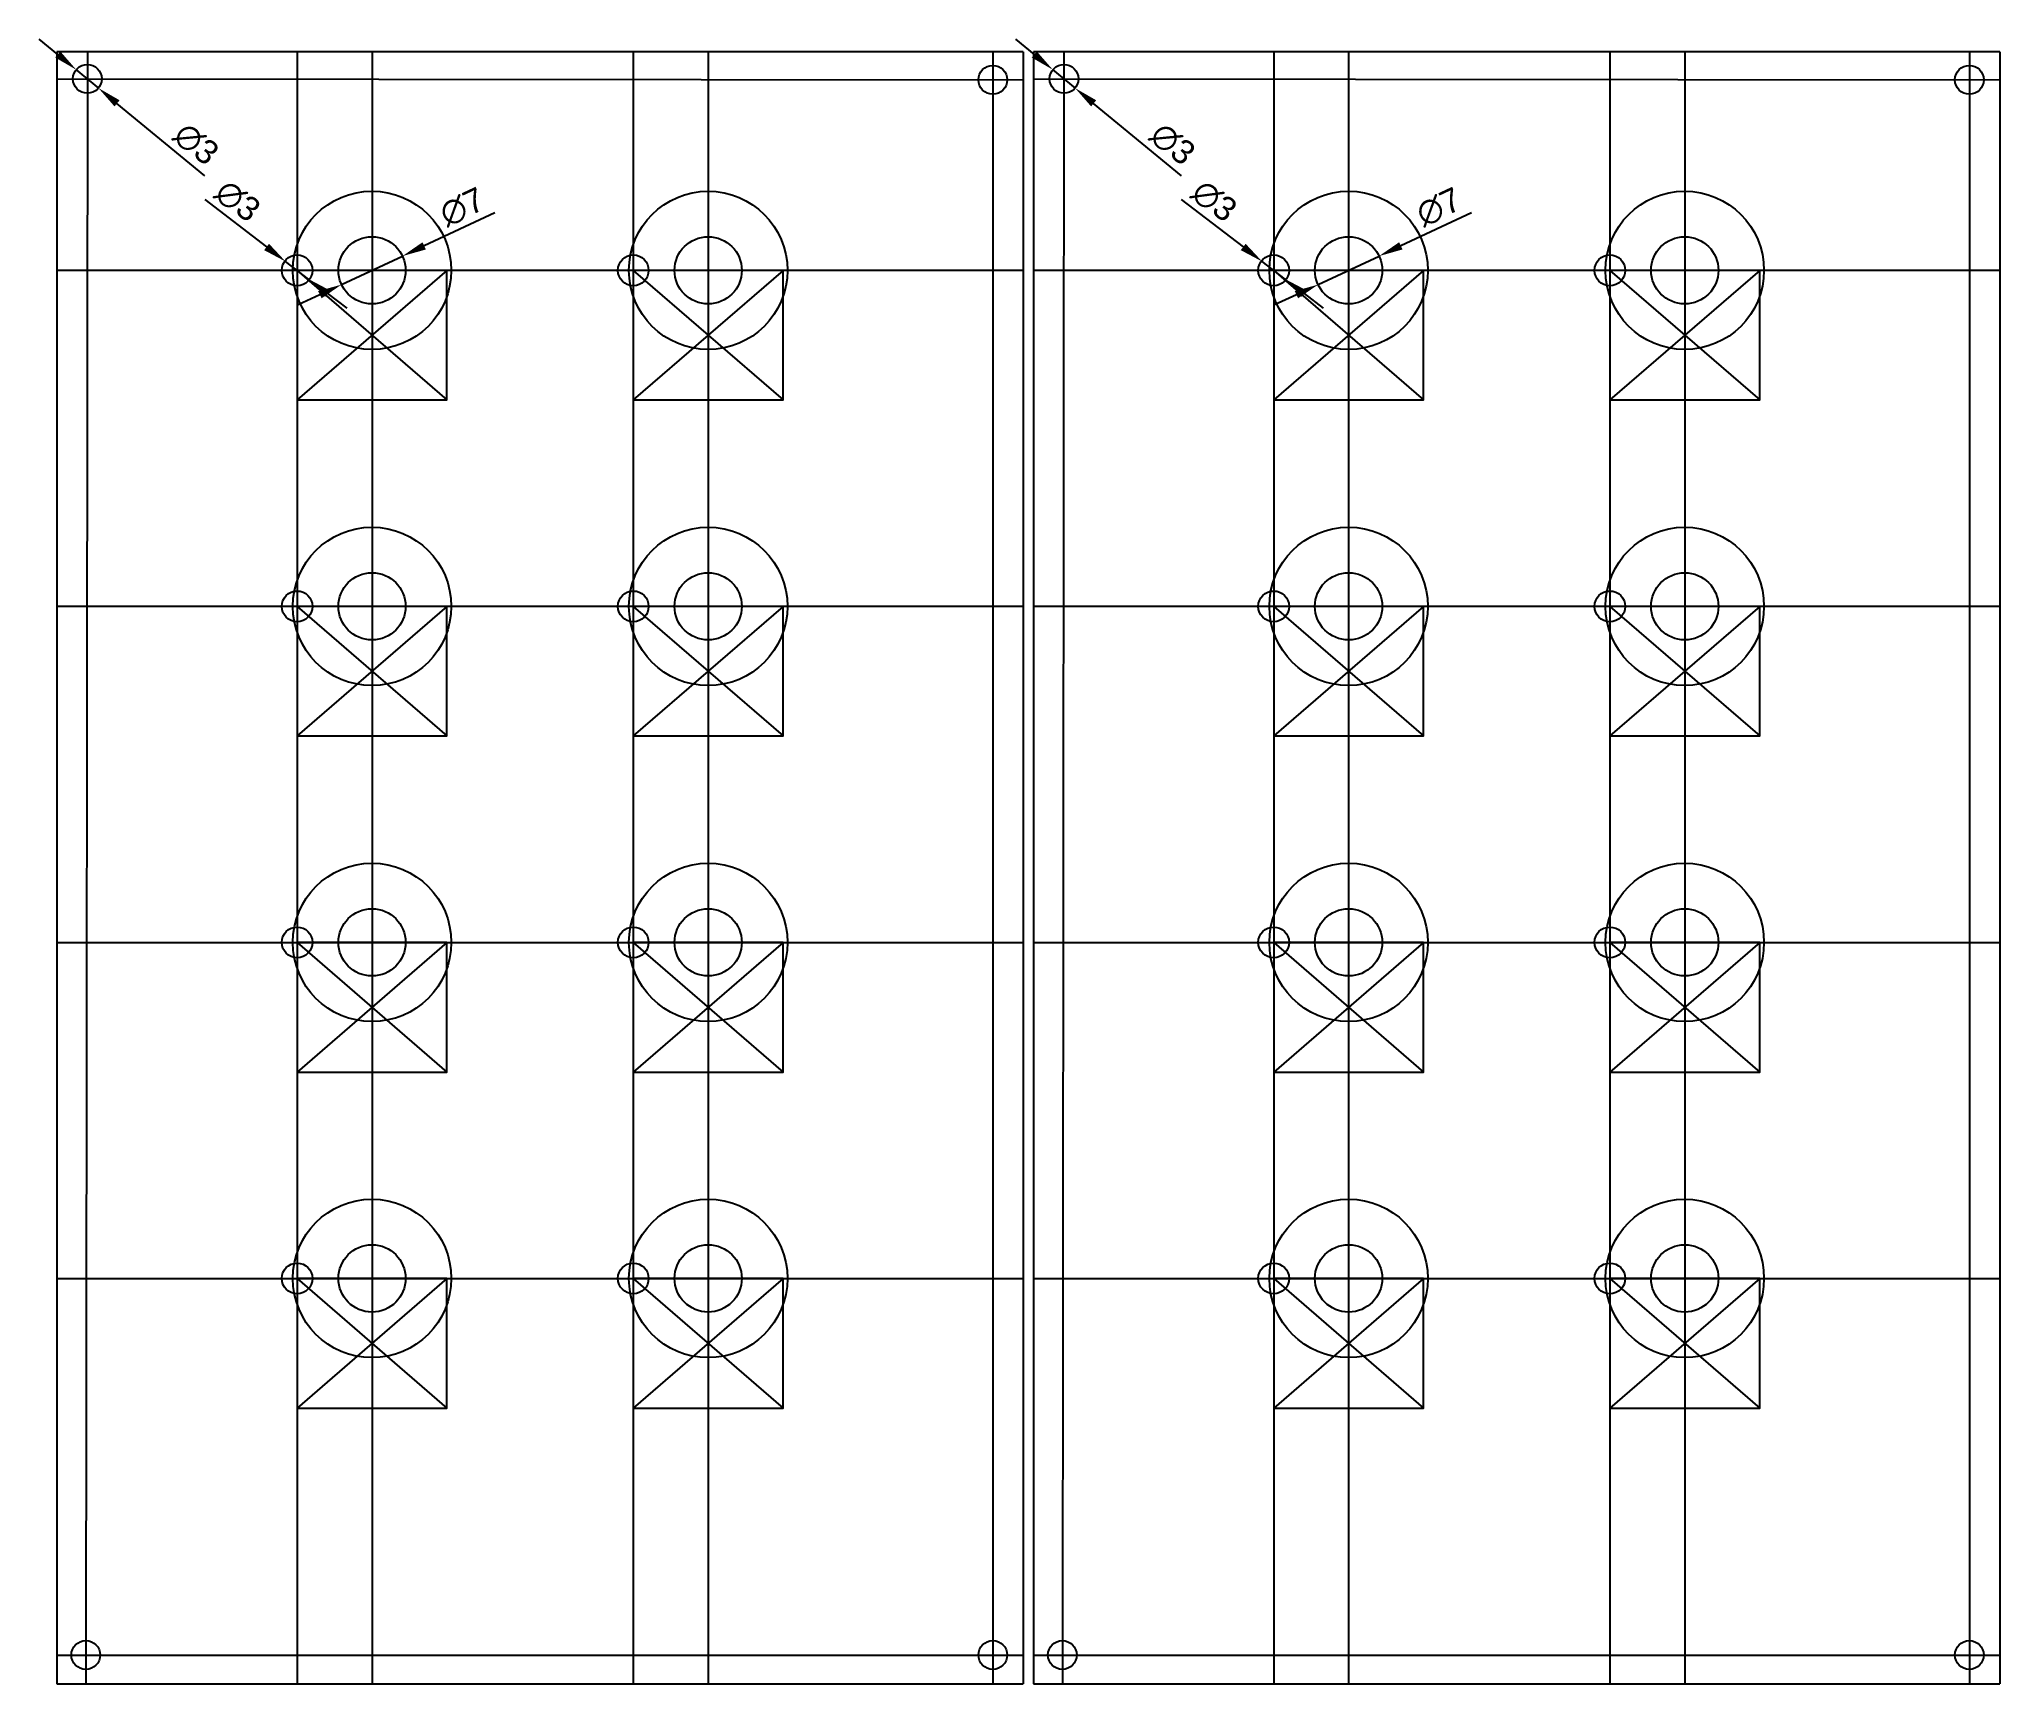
# Model space of a CAD drawing. Header units: millimetres. Extents: x -2 to 202, y 0 to 171.
import ezdxf

# ---------------------------------------------------------------- set-up
doc = ezdxf.new("R2010")
doc.units = ezdxf.units.MM
for name, color, linetype in [('Guide', 7, 'Continuous'), ('Hole', 7, 'Continuous'), ('Parts', 4, 'Continuous')]:
    doc.layers.add(name, color=color, linetype=linetype)
doc.styles.get("Standard").update_dxf_attribs({"font": 'arial.ttf'})
doc.dimstyles.new('ISO-25', dxfattribs={"dimtxt": 2.5, "dimasz": 2.5, "dimexe": 1.25, "dimexo": 0.625, "dimtad": 1, "dimtxsty": 'Standard', "dimcen": 2.5, "dimadec": 0, "dimazin": 0, "dimtfac": 1, "dimtmove": 0, "dimatfit": 3, "dimfxl": 1, "dimarcsym": 0})

# ---------------------------------------------------------------- blocks, each defined once
blk = doc.blocks.new('*U1')
at = {"layer": 'Parts'}
for p, q in [((-7.8, 2.62), (7.8, -10.88)), ((7.8, 2.62), (-7.8, -10.88))]:
    blk.add_line(p, q, dxfattribs=at)
blk.add_lwpolyline([(-7.8, -10.88), (7.8, -10.88), (7.8, 2.62), (-7.8, 2.62)], close=True, dxfattribs=at)
for centre, radius in [((0, 2.62), 8.25), ((0, 2.62), 3.5), ((-7.8, 2.62), 1.6)]:
    blk.add_circle(centre, radius, dxfattribs=at)
blk = doc.blocks.new('*U2')
at = {"layer": 'Parts', "color": 0, "linetype": 'ByBlock', "lineweight": -2, "transparency": 16777216}
for p in [(0, 105), (35, 105), (0, 70), (35, 70), (0, 35), (35, 35), (0, 0), (35, 0)]:
    blk.add_blockref('*U1', p, dxfattribs=at)
blk = doc.blocks.new('*D3')
at = {"layer": 'Defpoints', "color": 0, "transparency": 16777216}
for p in [(35.97, 148.71), (29.63, 145.74)]:
    blk.add_point(p, dxfattribs=at)
at = {"layer": 'Guide', "color": 0, "lineweight": -2, "transparency": 16777216}
for p, q in [((45.58, 153.22), (38.24, 149.78)), ((29.63, 145.74), (35.97, 148.71)), ((27.37, 144.68), (25.1, 143.62))]:
    blk.add_line(p, q, dxfattribs=at)
at = {"layer": 'Guide', "color": 0, "transparency": 16777216}
for points in [[(38.06, 150.15), (38.41, 149.4), (35.97, 148.71)], [(27.19, 145.06), (27.55, 144.31), (29.63, 145.74)]]:
    blk.add_solid(points, dxfattribs=at)
at = {"layer": 'Guide', "color": 0, "transparency": 16777216, "insert": (42.2, 153.81), "char_height": 2.5, "attachment_point": 5, "rotation": 25.1027}
blk.add_mtext('∅7', dxfattribs=at)
blk = doc.blocks.new('*D4')
at = {"layer": 'Defpoints', "color": 0, "transparency": 16777216}
for p in [(2.01, 168.12), (4.32, 166.21)]:
    blk.add_point(p, dxfattribs=at)
at = {"layer": 'Guide', "color": 0, "lineweight": -2, "transparency": 16777216}
for p, q in [((0.08, 169.71), (-1.85, 171.3)), ((2.01, 168.12), (4.32, 166.21)), ((15.4, 157.08), (6.25, 164.62))]:
    blk.add_line(p, q, dxfattribs=at)
at = {"layer": 'Guide', "color": 0, "transparency": 16777216}
for points in [[(0.35, 170.03), (-0.18, 169.39), (2.01, 168.12)], [(6.52, 164.94), (5.99, 164.3), (4.32, 166.21)]]:
    blk.add_solid(points, dxfattribs=at)
at = {"layer": 'Guide', "color": 0, "transparency": 16777216, "insert": (14.49, 160.39), "char_height": 2.5, "attachment_point": 5, "rotation": 320.4947}
blk.add_mtext('∅3', dxfattribs=at)
blk = doc.blocks.new('*D6')
at = {"layer": 'Defpoints', "color": 0, "transparency": 16777216}
for p in [(23.81, 148.14), (26.19, 146.32)]:
    blk.add_point(p, dxfattribs=at)
at = {"layer": 'Hole', "color": 0, "lineweight": -2, "transparency": 16777216}
for p, q in [((15.38, 154.59), (21.82, 149.66)), ((26.19, 146.32), (23.81, 148.14)), ((28.18, 144.8), (30.17, 143.28))]:
    blk.add_line(p, q, dxfattribs=at)
at = {"layer": 'Hole', "color": 0, "transparency": 16777216}
for points in [[(22.08, 149.99), (21.57, 149.33), (23.81, 148.14)], [(28.43, 145.13), (27.93, 144.47), (26.19, 146.32)]]:
    blk.add_solid(points, dxfattribs=at)
at = {"layer": 'Hole', "color": 0, "transparency": 16777216, "insert": (18.81, 154.45), "char_height": 2.5, "attachment_point": 5, "rotation": 322.5925}
blk.add_mtext('∅3', dxfattribs=at)
blk = doc.blocks.new('*U7')
at = {"layer": 'Parts'}
for p, q in [((-7.8, 2.62), (7.8, -10.88)), ((7.8, 2.62), (-7.8, -10.88))]:
    blk.add_line(p, q, dxfattribs=at)
blk.add_lwpolyline([(-7.8, -10.88), (7.8, -10.88), (7.8, 2.62), (-7.8, 2.62)], close=True, dxfattribs=at)
for centre, radius in [((0, 2.62), 8.25), ((0, 2.62), 3.5), ((-7.8, 2.62), 1.6)]:
    blk.add_circle(centre, radius, dxfattribs=at)
blk = doc.blocks.new('*U9')
at = {"layer": 'Parts', "color": 0, "linetype": 'ByBlock', "lineweight": -2, "transparency": 16777216}
for p in [(0, 105), (35, 105), (0, 70), (35, 70), (0, 35), (35, 35), (0, 0), (35, 0)]:
    blk.add_blockref('*U7', p, dxfattribs=at)
blk = doc.blocks.new('*D10')
at = {"layer": 'Defpoints', "color": 0, "transparency": 16777216}
for p in [(137.65, 148.71), (131.31, 145.74)]:
    blk.add_point(p, dxfattribs=at)
at = {"layer": 'Guide', "color": 0, "lineweight": -2, "transparency": 16777216}
for p, q in [((147.26, 153.22), (139.91, 149.78)), ((131.31, 145.74), (137.65, 148.71)), ((129.05, 144.68), (126.78, 143.62))]:
    blk.add_line(p, q, dxfattribs=at)
at = {"layer": 'Guide', "color": 0, "transparency": 16777216}
for points in [[(139.74, 150.15), (140.09, 149.4), (137.65, 148.71)], [(128.87, 145.06), (129.22, 144.31), (131.31, 145.74)]]:
    blk.add_solid(points, dxfattribs=at)
at = {"layer": 'Guide', "color": 0, "transparency": 16777216, "insert": (143.88, 153.81), "char_height": 2.5, "attachment_point": 5, "rotation": 25.1027}
blk.add_mtext('∅7', dxfattribs=at)
blk = doc.blocks.new('*D12')
at = {"layer": 'Defpoints', "color": 0, "transparency": 16777216}
for p in [(103.69, 168.12), (106, 166.21)]:
    blk.add_point(p, dxfattribs=at)
at = {"layer": 'Guide', "color": 0, "lineweight": -2, "transparency": 16777216}
for p, q in [((101.76, 169.71), (99.83, 171.3)), ((103.69, 168.12), (106, 166.21)), ((117.07, 157.08), (107.93, 164.62))]:
    blk.add_line(p, q, dxfattribs=at)
at = {"layer": 'Guide', "color": 0, "transparency": 16777216}
for points in [[(102.02, 170.03), (101.49, 169.39), (103.69, 168.12)], [(108.2, 164.94), (107.67, 164.3), (106, 166.21)]]:
    blk.add_solid(points, dxfattribs=at)
at = {"layer": 'Guide', "color": 0, "transparency": 16777216, "insert": (116.16, 160.39), "char_height": 2.5, "attachment_point": 5, "rotation": 320.4947}
blk.add_mtext('∅3', dxfattribs=at)
blk = doc.blocks.new('*D11')
at = {"layer": 'Defpoints', "color": 0, "transparency": 16777216}
for p in [(125.49, 148.14), (127.87, 146.32)]:
    blk.add_point(p, dxfattribs=at)
at = {"layer": 'Hole', "color": 0, "lineweight": -2, "transparency": 16777216}
for p, q in [((117.06, 154.59), (123.5, 149.66)), ((127.87, 146.32), (125.49, 148.14)), ((129.86, 144.8), (131.84, 143.28))]:
    blk.add_line(p, q, dxfattribs=at)
at = {"layer": 'Hole', "color": 0, "transparency": 16777216}
for points in [[(123.76, 149.99), (123.25, 149.33), (125.49, 148.14)], [(130.11, 145.13), (129.6, 144.47), (127.87, 146.32)]]:
    blk.add_solid(points, dxfattribs=at)
at = {"layer": 'Hole', "color": 0, "transparency": 16777216, "insert": (120.49, 154.45), "char_height": 2.5, "attachment_point": 5, "rotation": 322.5925}
blk.add_mtext('∅3', dxfattribs=at)

msp = doc.modelspace()

# ---------------------------------------------------------------- linework, layer by layer
for p, q in [((100.602, 170), (0, 170)), ((0, 170), (0, 0)), ((202.28, 170), (101.678, 170)), ((101.678, 170), (101.678, 0)), ((0, 0), (100.602, 0)), ((101.678, 0), (202.28, 0))]:
    msp.add_line(p, q)
at = {"layer": 'Guide'}
for p, q in [((25.002, 170), (25.002, 0)), ((32.802, 170), (32.802, 0)), ((60.002, 170), (60.002, 0)), ((67.802, 170), (67.802, 0)), ((97.435, 170), (97.435, 0)), ((100.602, 170), (100.602, 0)), ((126.68, 170), (126.68, 0)), ((134.48, 170), (134.48, 0)), ((161.68, 170), (161.68, 0)), ((169.48, 170), (169.48, 0)), ((199.113, 170), (199.113, 0)), ((202.28, 170), (202.28, 0)), ((0, 147.23), (100.602, 147.23)), ((101.678, 147.23), (202.28, 147.23)), ((0, 112.23), (100.602, 112.23)), ((101.678, 112.23), (202.28, 112.23)), ((0, 77.23), (100.602, 77.23)), ((101.678, 77.23), (202.28, 77.23)), ((0, 42.23), (100.602, 42.23)), ((101.678, 42.23), (202.28, 42.23))]:
    msp.add_line(p, q, dxfattribs=at)
at = {"layer": 'Hole'}
for p, q in [((3.167, 170), (3, 0)), ((104.844, 170), (104.678, 0)), ((0, 167.158), (100.602, 167.07)), ((101.678, 167.158), (202.28, 167.07)), ((0, 3), (100.602, 3)), ((101.678, 3), (202.28, 3))]:
    msp.add_line(p, q, dxfattribs=at)
for centre in [(3.167, 167.167), (97.435, 167.07), (104.844, 167.167), (199.113, 167.07), (3, 3), (97.435, 3), (104.678, 3), (199.113, 3)]:
    msp.add_circle(centre, 1.5, dxfattribs=at)

# ---------------------------------------------------------------- block references
at = {"layer": 'Parts'}
for name, p in [('*U2', (32.802, 39.605)), ('*U9', (134.48, 39.605))]:
    msp.add_blockref(name, p, dxfattribs=at)

# ---------------------------------------------------------------- dimensions: what is measured, and where the dimension line sits
at = {"layer": 'Guide'}
for p1, p2, picture, middle in [((2.009, 168.121), (4.324, 166.212), '*D4', (13.233, 158.867)), ((103.687, 168.121), (106.002, 166.212), '*D12', (114.911, 158.867))]:
    dim = msp.add_diameter_dim_2p(p1=p1, p2=p2, dimstyle='ISO-25', dxfattribs=at)
    dim.commit()
    dim.dimension.update_dxf_attribs({"geometry": picture, "text_midpoint": middle, "dimtype": 163})
for p1, p2, picture, middle in [((29.633, 145.745), (35.971, 148.715), '*D3', (42.202, 153.811)), ((131.31, 145.745), (137.649, 148.715), '*D10', (143.88, 153.811))]:
    dim = msp.add_diameter_dim_2p(p1=p1, p2=p2, dimstyle='ISO-25', dxfattribs=at)
    dim.commit()
    dim.dimension.update_dxf_attribs({"geometry": picture, "text_midpoint": middle})
at = {"layer": 'Hole'}
for p1, p2, picture, middle in [((26.193, 146.319), (23.81, 148.141), '*D6', (18.809, 154.448)), ((127.871, 146.319), (125.488, 148.141), '*D11', (120.486, 154.448))]:
    dim = msp.add_diameter_dim_2p(p1=p1, p2=p2, dimstyle='ISO-25', dxfattribs=at)
    dim.commit()
    dim.dimension.update_dxf_attribs({"geometry": picture, "text_midpoint": middle})

doc.saveas('drawing.dxf')
